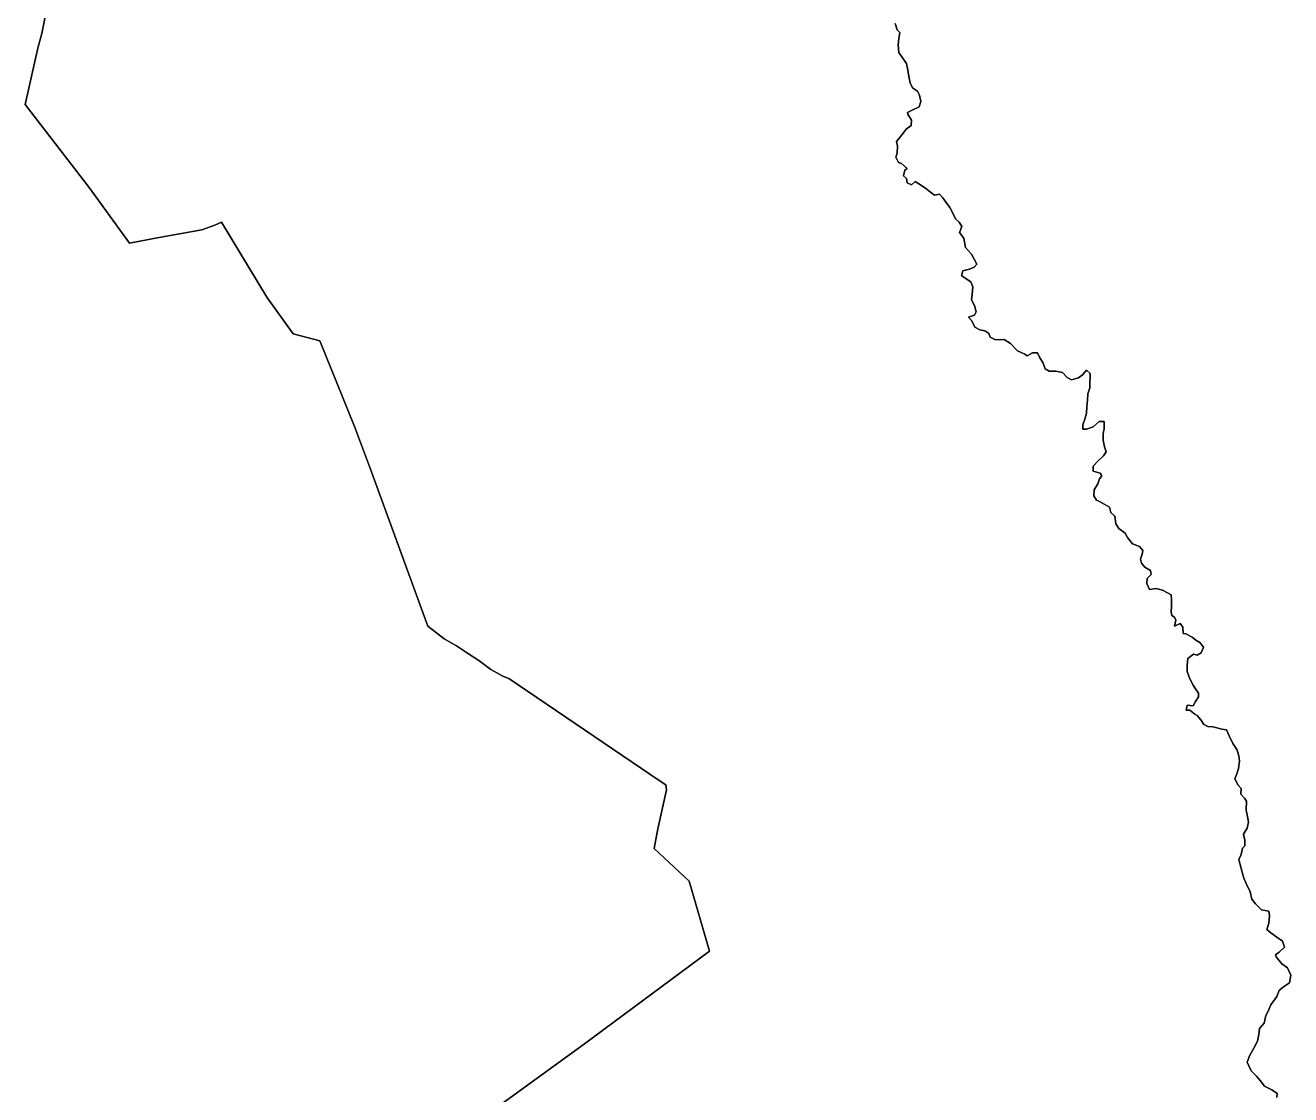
# Model space of a CAD drawing. Header units: inches. Extents: x 33.9 to 41.9, y -4.8 to 5.4.
# Drawn here: x 35.4725 to 35.6612, y 0.3951 to 0.5545 of the extents above; entities that cross this region are included whole.
import ezdxf

# ---------------------------------------------------------------- set-up
doc = ezdxf.new("R2010")
doc.units = ezdxf.units.IN
doc.header["$MEASUREMENT"] = 0
doc.layers.add('Counties', color=7, linetype='Continuous')

msp = doc.modelspace()

# ---------------------------------------------------------------- linework, layer by layer
at = {"layer": 'Counties'}
for points in [[(35.53472, 0.38727), (35.55589, 0.40262), (35.57449, 0.41647), (35.57147, 0.42687), (35.56624, 0.43177), (35.5668, 0.4347), (35.56808, 0.44052), (35.56798, 0.44124), (35.56716, 0.44181), (35.54461, 0.4571), (35.54369, 0.45746), (35.54189, 0.45844), (35.5401, 0.45978), (35.53841, 0.46086), (35.53677, 0.46199), (35.53497, 0.46302), (35.53359, 0.46405), (35.53251, 0.46493), (35.52396, 0.48831), (35.5216, 0.4947), (35.51642, 0.50747), (35.51242, 0.5085), (35.50853, 0.51396), (35.50176, 0.52513), (35.50074, 0.52467), (35.49884, 0.524), (35.49218, 0.52282), (35.48803, 0.52199), (35.48203, 0.53033), (35.4725, 0.5427), (35.47434, 0.55109), (35.47496, 0.55325), (35.47578, 0.55722)], [(35.47578, 0.55722), (35.47496, 0.55325), (35.47434, 0.55109), (35.4725, 0.5427), (35.48203, 0.53033), (35.48803, 0.52199), (35.49218, 0.52282), (35.49884, 0.524), (35.50074, 0.52467), (35.50176, 0.52513), (35.50853, 0.51396), (35.51242, 0.5085), (35.51642, 0.50747), (35.5216, 0.4947), (35.52396, 0.48831), (35.53251, 0.46493), (35.53359, 0.46405), (35.53497, 0.46302), (35.53677, 0.46199), (35.53841, 0.46086), (35.5401, 0.45978), (35.54189, 0.45844), (35.54369, 0.45746), (35.54461, 0.4571), (35.56716, 0.44181), (35.56798, 0.44124), (35.56808, 0.44052), (35.5668, 0.4347), (35.56624, 0.43177), (35.57147, 0.42687), (35.57449, 0.41647), (35.55589, 0.40262), (35.53472, 0.38727)], [(35.53472, 0.38727), (35.55589, 0.40262), (35.57449, 0.41647), (35.57147, 0.42687), (35.56624, 0.43177), (35.5668, 0.4347), (35.56808, 0.44052), (35.56798, 0.44124), (35.56716, 0.44181), (35.54461, 0.4571), (35.54369, 0.45746), (35.54189, 0.45844), (35.5401, 0.45978), (35.53841, 0.46086), (35.53677, 0.46199), (35.53497, 0.46302), (35.53359, 0.46405), (35.53251, 0.46493), (35.52396, 0.48831), (35.5216, 0.4947), (35.51642, 0.50747), (35.51242, 0.5085), (35.50853, 0.51396), (35.50176, 0.52513), (35.50074, 0.52467), (35.49884, 0.524), (35.49218, 0.52282), (35.48803, 0.52199), (35.48203, 0.53033), (35.4725, 0.5427), (35.47434, 0.55109), (35.47496, 0.55325), (35.47578, 0.55722)], [(35.47578, 0.55722), (35.47496, 0.55325), (35.47434, 0.55109), (35.4725, 0.5427), (35.48203, 0.53033), (35.48803, 0.52199), (35.49218, 0.52282), (35.49884, 0.524), (35.50074, 0.52467), (35.50176, 0.52513), (35.50853, 0.51396), (35.51242, 0.5085), (35.51642, 0.50747), (35.5216, 0.4947), (35.52396, 0.48831), (35.53251, 0.46493), (35.53359, 0.46405), (35.53497, 0.46302), (35.53677, 0.46199), (35.53841, 0.46086), (35.5401, 0.45978), (35.54189, 0.45844), (35.54369, 0.45746), (35.54461, 0.4571), (35.56716, 0.44181), (35.56798, 0.44124), (35.56808, 0.44052), (35.5668, 0.4347), (35.56624, 0.43177), (35.57147, 0.42687), (35.57449, 0.41647), (35.55589, 0.40262), (35.53472, 0.38727)], [(35.60221, 0.55475), (35.60248, 0.55381), (35.60289, 0.5534), (35.60275, 0.55252), (35.60262, 0.55158), (35.60275, 0.55043), (35.60329, 0.54962), (35.60389, 0.54881), (35.60409, 0.5478), (35.60423, 0.54685), (35.60443, 0.5459), (35.60476, 0.54516), (35.6055, 0.54469), (35.60584, 0.54408), (35.60604, 0.54313), (35.60577, 0.54232), (35.60463, 0.54178), (35.60402, 0.54151), (35.60409, 0.54124), (35.60463, 0.54036), (35.60456, 0.53956), (35.60382, 0.53902), (35.60322, 0.5382), (35.60241, 0.53719), (35.60255, 0.53652), (35.60248, 0.53544), (35.60228, 0.53483), (35.60268, 0.53402), (35.60315, 0.53388), (35.60396, 0.53314), (35.60362, 0.53287), (35.60342, 0.53206), (35.60389, 0.53165), (35.60396, 0.53098), (35.60463, 0.53071), (35.60516, 0.53118), (35.6057, 0.53084), (35.60671, 0.53023), (35.60744, 0.52962), (35.60805, 0.52915), (35.60879, 0.52929), (35.60932, 0.52875), (35.60979, 0.52807), (35.61033, 0.52733), (35.61086, 0.52638), (35.6112, 0.52564), (35.61174, 0.52516), (35.61214, 0.52449), (35.6118, 0.52361), (35.61241, 0.52273), (35.61268, 0.52138), (35.61355, 0.52037), (35.61435, 0.51888), (35.61395, 0.51841), (35.61328, 0.51814), (35.61227, 0.51787), (35.61207, 0.51719), (35.61261, 0.51679), (35.61348, 0.51625), (35.61375, 0.51551), (35.61368, 0.51442), (35.61355, 0.51355), (35.61401, 0.51274), (35.61428, 0.51179), (35.61401, 0.51125), (35.61314, 0.51098), (35.61361, 0.51044), (35.61408, 0.50949), (35.61482, 0.50909), (35.61556, 0.50895), (35.61616, 0.50855), (35.61636, 0.50801), (35.61703, 0.50767), (35.61777, 0.5076), (35.61844, 0.50767), (35.61938, 0.50706), (35.62045, 0.50598), (35.62153, 0.50544), (35.62186, 0.50523), (35.62267, 0.50564), (35.62341, 0.50564), (35.62374, 0.5049), (35.62421, 0.50422), (35.62455, 0.50327), (35.62515, 0.50294), (35.62616, 0.50294), (35.62716, 0.50273), (35.62783, 0.50199), (35.6285, 0.50165), (35.62951, 0.50192), (35.63011, 0.50239), (35.63072, 0.50307), (35.63125, 0.50259), (35.63125, 0.50205), (35.63119, 0.50131), (35.63119, 0.50043), (35.63092, 0.49956), (35.63085, 0.49861), (35.63078, 0.4976), (35.63072, 0.49665), (35.63045, 0.49577), (35.63018, 0.4949), (35.63018, 0.49429), (35.63072, 0.49429), (35.63172, 0.49462), (35.63259, 0.49543), (35.63333, 0.49543), (35.63333, 0.49435), (35.6332, 0.49361), (35.6332, 0.49266), (35.6334, 0.49165), (35.63367, 0.49091), (35.63327, 0.4903), (35.63239, 0.48949), (35.63172, 0.48875), (35.63172, 0.48801), (35.63273, 0.48773), (35.633, 0.48733), (35.63266, 0.48686), (35.63239, 0.48611), (35.63186, 0.48524), (35.63179, 0.48436), (35.63219, 0.48368), (35.63266, 0.48348), (35.63347, 0.48307), (35.63414, 0.48267), (35.63434, 0.48186), (35.63494, 0.48132), (35.63508, 0.48017), (35.63554, 0.47949), (35.63648, 0.47875), (35.63682, 0.47814), (35.63756, 0.47719), (35.63863, 0.47679), (35.6391, 0.47618), (35.63903, 0.47564), (35.63876, 0.4749), (35.6389, 0.47429), (35.63943, 0.47368), (35.64024, 0.47321), (35.64037, 0.4726), (35.63977, 0.47199), (35.6397, 0.47125), (35.6401, 0.47037), (35.64111, 0.47051), (35.64205, 0.4703), (35.64279, 0.4699), (35.64332, 0.46956), (35.64339, 0.46888), (35.64339, 0.46787), (35.64332, 0.46706), (35.64346, 0.46652), (35.64386, 0.46625), (35.64406, 0.46578), (35.64386, 0.4649), (35.64467, 0.4653), (35.64507, 0.46476), (35.64514, 0.46382), (35.64554, 0.46375), (35.64648, 0.46328), (35.64701, 0.4628), (35.64762, 0.46247), (35.64815, 0.46179), (35.64782, 0.46091), (35.64721, 0.46057), (35.64668, 0.46071), (35.64581, 0.4601), (35.64574, 0.45902), (35.64574, 0.45814), (35.64614, 0.45706), (35.64661, 0.45612), (35.64695, 0.45558), (35.64741, 0.4549), (35.64741, 0.45436), (35.64695, 0.45369), (35.64661, 0.45301), (35.64574, 0.45315), (35.6456, 0.4524), (35.64614, 0.4524), (35.64688, 0.45179), (35.64721, 0.45159), (35.64775, 0.45092), (35.64822, 0.45024), (35.64882, 0.44997), (35.64956, 0.4499), (35.65016, 0.44977), (35.6509, 0.44956), (35.65157, 0.44943), (35.65198, 0.44855), (35.65251, 0.4474), (35.65312, 0.44652), (35.65345, 0.44558), (35.65352, 0.44477), (35.65338, 0.44369), (35.65312, 0.44288), (35.65285, 0.44213), (35.65332, 0.44119), (35.65379, 0.44071), (35.65372, 0.43984), (35.65426, 0.43929), (35.65459, 0.43882), (35.65452, 0.43747), (35.65472, 0.43653), (35.65486, 0.43571), (35.65466, 0.43477), (35.65412, 0.43389), (35.65432, 0.43301), (35.65432, 0.43214), (35.65399, 0.4318), (35.65378, 0.43085), (35.65345, 0.43011), (35.65372, 0.42896), (35.65392, 0.42822), (35.65419, 0.42734), (35.65452, 0.42653), (35.65513, 0.42531), (35.65539, 0.42423), (35.65593, 0.42349), (35.6568, 0.42261), (35.65788, 0.42241), (35.65801, 0.42173), (35.65788, 0.42065), (35.65761, 0.41971), (35.65821, 0.41917), (35.65908, 0.41856), (35.65995, 0.41795), (35.66022, 0.41707), (35.65942, 0.41633), (35.65888, 0.41592), (35.65902, 0.41559), (35.65982, 0.41457), (35.66069, 0.41396), (35.66116, 0.41288), (35.66096, 0.41173), (35.66009, 0.41113), (35.65942, 0.41059), (35.65908, 0.40971), (35.65821, 0.40843), (35.65787, 0.40762), (35.65747, 0.40687), (35.6572, 0.40573), (35.65653, 0.40491), (35.6564, 0.40404), (35.6562, 0.40302), (35.65566, 0.40201), (35.65506, 0.40093), (35.65465, 0.39992), (35.65526, 0.39863), (35.65606, 0.39782), (35.6566, 0.39715), (35.65727, 0.39634), (35.65834, 0.3958), (35.65915, 0.39526), (35.65908, 0.39465)], [(35.65908, 0.39465), (35.65915, 0.39526), (35.65834, 0.3958), (35.65727, 0.39634), (35.6566, 0.39715), (35.65606, 0.39782), (35.65526, 0.39863), (35.65465, 0.39992), (35.65506, 0.40093), (35.65566, 0.40201), (35.6562, 0.40302), (35.6564, 0.40404), (35.65653, 0.40491), (35.6572, 0.40573), (35.65747, 0.40687), (35.65787, 0.40762), (35.65821, 0.40843), (35.65908, 0.40971), (35.65942, 0.41059), (35.66009, 0.41113), (35.66096, 0.41173), (35.66116, 0.41288), (35.66069, 0.41396), (35.65982, 0.41457), (35.65902, 0.41559), (35.65888, 0.41592), (35.65942, 0.41633), (35.66022, 0.41707), (35.65995, 0.41795), (35.65908, 0.41856), (35.65821, 0.41917), (35.65761, 0.41971), (35.65788, 0.42065), (35.65801, 0.42173), (35.65788, 0.42241), (35.6568, 0.42261), (35.65593, 0.42349), (35.65539, 0.42423), (35.65513, 0.42531), (35.65452, 0.42653), (35.65419, 0.42734), (35.65392, 0.42822), (35.65372, 0.42896), (35.65345, 0.43011), (35.65378, 0.43085), (35.65399, 0.4318), (35.65432, 0.43214), (35.65432, 0.43301), (35.65412, 0.43389), (35.65466, 0.43477), (35.65486, 0.43571), (35.65472, 0.43653), (35.65452, 0.43747), (35.65459, 0.43882), (35.65426, 0.43929), (35.65372, 0.43984), (35.65379, 0.44071), (35.65332, 0.44119), (35.65285, 0.44213), (35.65312, 0.44288), (35.65338, 0.44369), (35.65352, 0.44477), (35.65345, 0.44558), (35.65312, 0.44652), (35.65251, 0.4474), (35.65198, 0.44855), (35.65157, 0.44943), (35.6509, 0.44956), (35.65016, 0.44977), (35.64956, 0.4499), (35.64882, 0.44997), (35.64822, 0.45024), (35.64775, 0.45092), (35.64721, 0.45159), (35.64688, 0.45179), (35.64614, 0.4524), (35.6456, 0.4524), (35.64574, 0.45315), (35.64661, 0.45301), (35.64695, 0.45369), (35.64741, 0.45436), (35.64741, 0.4549), (35.64695, 0.45558), (35.64661, 0.45612), (35.64614, 0.45706), (35.64574, 0.45814), (35.64574, 0.45902), (35.64581, 0.4601), (35.64668, 0.46071), (35.64721, 0.46057), (35.64782, 0.46091), (35.64815, 0.46179), (35.64762, 0.46247), (35.64701, 0.4628), (35.64648, 0.46328), (35.64554, 0.46375), (35.64514, 0.46382), (35.64507, 0.46476), (35.64467, 0.4653), (35.64386, 0.4649), (35.64406, 0.46578), (35.64386, 0.46625), (35.64346, 0.46652), (35.64332, 0.46706), (35.64339, 0.46787), (35.64339, 0.46888), (35.64332, 0.46956), (35.64279, 0.4699), (35.64205, 0.4703), (35.64111, 0.47051), (35.6401, 0.47037), (35.6397, 0.47125), (35.63977, 0.47199), (35.64037, 0.4726), (35.64024, 0.47321), (35.63943, 0.47368), (35.6389, 0.47429), (35.63876, 0.4749), (35.63903, 0.47564), (35.6391, 0.47618), (35.63863, 0.47679), (35.63756, 0.47719), (35.63682, 0.47814), (35.63648, 0.47875), (35.63554, 0.47949), (35.63508, 0.48017), (35.63494, 0.48132), (35.63434, 0.48186), (35.63414, 0.48267), (35.63347, 0.48307), (35.63266, 0.48348), (35.63219, 0.48368), (35.63179, 0.48436), (35.63186, 0.48524), (35.63239, 0.48611), (35.63266, 0.48686), (35.633, 0.48733), (35.63273, 0.48773), (35.63172, 0.48801), (35.63172, 0.48875), (35.63239, 0.48949), (35.63327, 0.4903), (35.63367, 0.49091), (35.6334, 0.49165), (35.6332, 0.49266), (35.6332, 0.49361), (35.63333, 0.49435), (35.63333, 0.49543), (35.63259, 0.49543), (35.63172, 0.49462), (35.63072, 0.49429), (35.63018, 0.49429), (35.63018, 0.4949), (35.63045, 0.49577), (35.63072, 0.49665), (35.63078, 0.4976), (35.63085, 0.49861), (35.63092, 0.49956), (35.63119, 0.50043), (35.63119, 0.50131), (35.63125, 0.50205), (35.63125, 0.50259), (35.63072, 0.50307), (35.63011, 0.50239), (35.62951, 0.50192), (35.6285, 0.50165), (35.62783, 0.50199), (35.62716, 0.50273), (35.62616, 0.50294), (35.62515, 0.50294), (35.62455, 0.50327), (35.62421, 0.50422), (35.62374, 0.5049), (35.62341, 0.50564), (35.62267, 0.50564), (35.62186, 0.50523), (35.62153, 0.50544), (35.62045, 0.50598), (35.61938, 0.50706), (35.61844, 0.50767), (35.61777, 0.5076), (35.61703, 0.50767), (35.61636, 0.50801), (35.61616, 0.50855), (35.61556, 0.50895), (35.61482, 0.50909), (35.61408, 0.50949), (35.61361, 0.51044), (35.61314, 0.51098), (35.61401, 0.51125), (35.61428, 0.51179), (35.61401, 0.51274), (35.61355, 0.51355), (35.61368, 0.51442), (35.61375, 0.51551), (35.61348, 0.51625), (35.61261, 0.51679), (35.61207, 0.51719), (35.61227, 0.51787), (35.61328, 0.51814), (35.61395, 0.51841), (35.61435, 0.51888), (35.61355, 0.52037), (35.61268, 0.52138), (35.61241, 0.52273), (35.6118, 0.52361), (35.61214, 0.52449), (35.61174, 0.52516), (35.6112, 0.52564), (35.61086, 0.52638), (35.61033, 0.52733), (35.60979, 0.52807), (35.60932, 0.52875), (35.60879, 0.52929), (35.60805, 0.52915), (35.60744, 0.52962), (35.60671, 0.53023), (35.6057, 0.53084), (35.60516, 0.53118), (35.60463, 0.53071), (35.60396, 0.53098), (35.60389, 0.53165), (35.60342, 0.53206), (35.60362, 0.53287), (35.60396, 0.53314), (35.60315, 0.53388), (35.60268, 0.53402), (35.60228, 0.53483), (35.60248, 0.53544), (35.60255, 0.53652), (35.60241, 0.53719), (35.60322, 0.5382), (35.60382, 0.53902), (35.60456, 0.53956), (35.60463, 0.54036), (35.60409, 0.54124), (35.60402, 0.54151), (35.60463, 0.54178), (35.60577, 0.54232), (35.60604, 0.54313), (35.60584, 0.54408), (35.6055, 0.54469), (35.60476, 0.54516), (35.60443, 0.5459), (35.60423, 0.54685), (35.60409, 0.5478), (35.60389, 0.54881), (35.60329, 0.54962), (35.60275, 0.55043), (35.60262, 0.55158), (35.60275, 0.55252), (35.60289, 0.5534), (35.60248, 0.55381), (35.60221, 0.55475)], [(35.60221, 0.55475), (35.60248, 0.55381), (35.60289, 0.5534), (35.60275, 0.55252), (35.60262, 0.55158), (35.60275, 0.55043), (35.60329, 0.54962), (35.60389, 0.54881), (35.60409, 0.5478), (35.60423, 0.54685), (35.60443, 0.5459), (35.60476, 0.54516), (35.6055, 0.54469), (35.60584, 0.54408), (35.60604, 0.54313), (35.60577, 0.54232), (35.60463, 0.54178), (35.60402, 0.54151), (35.60409, 0.54124), (35.60463, 0.54036), (35.60456, 0.53956), (35.60382, 0.53902), (35.60322, 0.5382), (35.60241, 0.53719), (35.60255, 0.53652), (35.60248, 0.53544), (35.60228, 0.53483), (35.60268, 0.53402), (35.60315, 0.53388), (35.60396, 0.53314), (35.60362, 0.53287), (35.60342, 0.53206), (35.60389, 0.53165), (35.60396, 0.53098), (35.60463, 0.53071), (35.60516, 0.53118), (35.6057, 0.53084), (35.60671, 0.53023), (35.60744, 0.52962), (35.60805, 0.52915), (35.60879, 0.52929), (35.60932, 0.52875), (35.60979, 0.52807), (35.61033, 0.52733), (35.61086, 0.52638), (35.6112, 0.52564), (35.61174, 0.52516), (35.61214, 0.52449), (35.6118, 0.52361), (35.61241, 0.52273), (35.61268, 0.52138), (35.61355, 0.52037), (35.61435, 0.51888), (35.61395, 0.51841), (35.61328, 0.51814), (35.61227, 0.51787), (35.61207, 0.51719), (35.61261, 0.51679), (35.61348, 0.51625), (35.61375, 0.51551), (35.61368, 0.51442), (35.61355, 0.51355), (35.61401, 0.51274), (35.61428, 0.51179), (35.61401, 0.51125), (35.61314, 0.51098), (35.61361, 0.51044), (35.61408, 0.50949), (35.61482, 0.50909), (35.61556, 0.50895), (35.61616, 0.50855), (35.61636, 0.50801), (35.61703, 0.50767), (35.61777, 0.5076), (35.61844, 0.50767), (35.61938, 0.50706), (35.62045, 0.50598), (35.62153, 0.50544), (35.62186, 0.50523), (35.62267, 0.50564), (35.62341, 0.50564), (35.62374, 0.5049), (35.62421, 0.50422), (35.62455, 0.50327), (35.62515, 0.50294), (35.62616, 0.50294), (35.62716, 0.50273), (35.62783, 0.50199), (35.6285, 0.50165), (35.62951, 0.50192), (35.63011, 0.50239), (35.63072, 0.50307), (35.63125, 0.50259), (35.63125, 0.50205), (35.63119, 0.50131), (35.63119, 0.50043), (35.63092, 0.49956), (35.63085, 0.49861), (35.63078, 0.4976), (35.63072, 0.49665), (35.63045, 0.49577), (35.63018, 0.4949), (35.63018, 0.49429), (35.63072, 0.49429), (35.63172, 0.49462), (35.63259, 0.49543), (35.63333, 0.49543), (35.63333, 0.49435), (35.6332, 0.49361), (35.6332, 0.49266), (35.6334, 0.49165), (35.63367, 0.49091), (35.63327, 0.4903), (35.63239, 0.48949), (35.63172, 0.48875), (35.63172, 0.48801), (35.63273, 0.48773), (35.633, 0.48733), (35.63266, 0.48686), (35.63239, 0.48611), (35.63186, 0.48524), (35.63179, 0.48436), (35.63219, 0.48368), (35.63266, 0.48348), (35.63347, 0.48307), (35.63414, 0.48267), (35.63434, 0.48186), (35.63494, 0.48132), (35.63508, 0.48017), (35.63554, 0.47949), (35.63648, 0.47875), (35.63682, 0.47814), (35.63756, 0.47719), (35.63863, 0.47679), (35.6391, 0.47618), (35.63903, 0.47564), (35.63876, 0.4749), (35.6389, 0.47429), (35.63943, 0.47368), (35.64024, 0.47321), (35.64037, 0.4726), (35.63977, 0.47199), (35.6397, 0.47125), (35.6401, 0.47037), (35.64111, 0.47051), (35.64205, 0.4703), (35.64279, 0.4699), (35.64332, 0.46956), (35.64339, 0.46888), (35.64339, 0.46787), (35.64332, 0.46706), (35.64346, 0.46652), (35.64386, 0.46625), (35.64406, 0.46578), (35.64386, 0.4649), (35.64467, 0.4653), (35.64507, 0.46476), (35.64514, 0.46382), (35.64554, 0.46375), (35.64648, 0.46328), (35.64701, 0.4628), (35.64762, 0.46247), (35.64815, 0.46179), (35.64782, 0.46091), (35.64721, 0.46057), (35.64668, 0.46071), (35.64581, 0.4601), (35.64574, 0.45902), (35.64574, 0.45814), (35.64614, 0.45706), (35.64661, 0.45612), (35.64695, 0.45558), (35.64741, 0.4549), (35.64741, 0.45436), (35.64695, 0.45369), (35.64661, 0.45301), (35.64574, 0.45315), (35.6456, 0.4524), (35.64614, 0.4524), (35.64688, 0.45179), (35.64721, 0.45159), (35.64775, 0.45092), (35.64822, 0.45024), (35.64882, 0.44997), (35.64956, 0.4499), (35.65016, 0.44977), (35.6509, 0.44956), (35.65157, 0.44943), (35.65198, 0.44855), (35.65251, 0.4474), (35.65312, 0.44652), (35.65345, 0.44558), (35.65352, 0.44477), (35.65338, 0.44369), (35.65312, 0.44288), (35.65285, 0.44213), (35.65332, 0.44119), (35.65379, 0.44071), (35.65372, 0.43984), (35.65426, 0.43929), (35.65459, 0.43882), (35.65452, 0.43747), (35.65472, 0.43653), (35.65486, 0.43571), (35.65466, 0.43477), (35.65412, 0.43389), (35.65432, 0.43301), (35.65432, 0.43214), (35.65399, 0.4318), (35.65378, 0.43085), (35.65345, 0.43011), (35.65372, 0.42896), (35.65392, 0.42822), (35.65419, 0.42734), (35.65452, 0.42653), (35.65513, 0.42531), (35.65539, 0.42423), (35.65593, 0.42349), (35.6568, 0.42261), (35.65788, 0.42241), (35.65801, 0.42173), (35.65788, 0.42065), (35.65761, 0.41971), (35.65821, 0.41917), (35.65908, 0.41856), (35.65995, 0.41795), (35.66022, 0.41707), (35.65942, 0.41633), (35.65888, 0.41592), (35.65902, 0.41559), (35.65982, 0.41457), (35.66069, 0.41396), (35.66116, 0.41288), (35.66096, 0.41173), (35.66009, 0.41113), (35.65942, 0.41059), (35.65908, 0.40971), (35.65821, 0.40843), (35.65787, 0.40762), (35.65747, 0.40687), (35.6572, 0.40573), (35.65653, 0.40491), (35.6564, 0.40404), (35.6562, 0.40302), (35.65566, 0.40201), (35.65506, 0.40093), (35.65465, 0.39992), (35.65526, 0.39863), (35.65606, 0.39782), (35.6566, 0.39715), (35.65727, 0.39634), (35.65834, 0.3958), (35.65915, 0.39526), (35.65908, 0.39465)], [(35.65908, 0.39465), (35.65915, 0.39526), (35.65834, 0.3958), (35.65727, 0.39634), (35.6566, 0.39715), (35.65606, 0.39782), (35.65526, 0.39863), (35.65465, 0.39992), (35.65506, 0.40093), (35.65566, 0.40201), (35.6562, 0.40302), (35.6564, 0.40404), (35.65653, 0.40491), (35.6572, 0.40573), (35.65747, 0.40687), (35.65787, 0.40762), (35.65821, 0.40843), (35.65908, 0.40971), (35.65942, 0.41059), (35.66009, 0.41113), (35.66096, 0.41173), (35.66116, 0.41288), (35.66069, 0.41396), (35.65982, 0.41457), (35.65902, 0.41559), (35.65888, 0.41592), (35.65942, 0.41633), (35.66022, 0.41707), (35.65995, 0.41795), (35.65908, 0.41856), (35.65821, 0.41917), (35.65761, 0.41971), (35.65788, 0.42065), (35.65801, 0.42173), (35.65788, 0.42241), (35.6568, 0.42261), (35.65593, 0.42349), (35.65539, 0.42423), (35.65513, 0.42531), (35.65452, 0.42653), (35.65419, 0.42734), (35.65392, 0.42822), (35.65372, 0.42896), (35.65345, 0.43011), (35.65378, 0.43085), (35.65399, 0.4318), (35.65432, 0.43214), (35.65432, 0.43301), (35.65412, 0.43389), (35.65466, 0.43477), (35.65486, 0.43571), (35.65472, 0.43653), (35.65452, 0.43747), (35.65459, 0.43882), (35.65426, 0.43929), (35.65372, 0.43984), (35.65379, 0.44071), (35.65332, 0.44119), (35.65285, 0.44213), (35.65312, 0.44288), (35.65338, 0.44369), (35.65352, 0.44477), (35.65345, 0.44558), (35.65312, 0.44652), (35.65251, 0.4474), (35.65198, 0.44855), (35.65157, 0.44943), (35.6509, 0.44956), (35.65016, 0.44977), (35.64956, 0.4499), (35.64882, 0.44997), (35.64822, 0.45024), (35.64775, 0.45092), (35.64721, 0.45159), (35.64688, 0.45179), (35.64614, 0.4524), (35.6456, 0.4524), (35.64574, 0.45315), (35.64661, 0.45301), (35.64695, 0.45369), (35.64741, 0.45436), (35.64741, 0.4549), (35.64695, 0.45558), (35.64661, 0.45612), (35.64614, 0.45706), (35.64574, 0.45814), (35.64574, 0.45902), (35.64581, 0.4601), (35.64668, 0.46071), (35.64721, 0.46057), (35.64782, 0.46091), (35.64815, 0.46179), (35.64762, 0.46247), (35.64701, 0.4628), (35.64648, 0.46328), (35.64554, 0.46375), (35.64514, 0.46382), (35.64507, 0.46476), (35.64467, 0.4653), (35.64386, 0.4649), (35.64406, 0.46578), (35.64386, 0.46625), (35.64346, 0.46652), (35.64332, 0.46706), (35.64339, 0.46787), (35.64339, 0.46888), (35.64332, 0.46956), (35.64279, 0.4699), (35.64205, 0.4703), (35.64111, 0.47051), (35.6401, 0.47037), (35.6397, 0.47125), (35.63977, 0.47199), (35.64037, 0.4726), (35.64024, 0.47321), (35.63943, 0.47368), (35.6389, 0.47429), (35.63876, 0.4749), (35.63903, 0.47564), (35.6391, 0.47618), (35.63863, 0.47679), (35.63756, 0.47719), (35.63682, 0.47814), (35.63648, 0.47875), (35.63554, 0.47949), (35.63508, 0.48017), (35.63494, 0.48132), (35.63434, 0.48186), (35.63414, 0.48267), (35.63347, 0.48307), (35.63266, 0.48348), (35.63219, 0.48368), (35.63179, 0.48436), (35.63186, 0.48524), (35.63239, 0.48611), (35.63266, 0.48686), (35.633, 0.48733), (35.63273, 0.48773), (35.63172, 0.48801), (35.63172, 0.48875), (35.63239, 0.48949), (35.63327, 0.4903), (35.63367, 0.49091), (35.6334, 0.49165), (35.6332, 0.49266), (35.6332, 0.49361), (35.63333, 0.49435), (35.63333, 0.49543), (35.63259, 0.49543), (35.63172, 0.49462), (35.63072, 0.49429), (35.63018, 0.49429), (35.63018, 0.4949), (35.63045, 0.49577), (35.63072, 0.49665), (35.63078, 0.4976), (35.63085, 0.49861), (35.63092, 0.49956), (35.63119, 0.50043), (35.63119, 0.50131), (35.63125, 0.50205), (35.63125, 0.50259), (35.63072, 0.50307), (35.63011, 0.50239), (35.62951, 0.50192), (35.6285, 0.50165), (35.62783, 0.50199), (35.62716, 0.50273), (35.62616, 0.50294), (35.62515, 0.50294), (35.62455, 0.50327), (35.62421, 0.50422), (35.62374, 0.5049), (35.62341, 0.50564), (35.62267, 0.50564), (35.62186, 0.50523), (35.62153, 0.50544), (35.62045, 0.50598), (35.61938, 0.50706), (35.61844, 0.50767), (35.61777, 0.5076), (35.61703, 0.50767), (35.61636, 0.50801), (35.61616, 0.50855), (35.61556, 0.50895), (35.61482, 0.50909), (35.61408, 0.50949), (35.61361, 0.51044), (35.61314, 0.51098), (35.61401, 0.51125), (35.61428, 0.51179), (35.61401, 0.51274), (35.61355, 0.51355), (35.61368, 0.51442), (35.61375, 0.51551), (35.61348, 0.51625), (35.61261, 0.51679), (35.61207, 0.51719), (35.61227, 0.51787), (35.61328, 0.51814), (35.61395, 0.51841), (35.61435, 0.51888), (35.61355, 0.52037), (35.61268, 0.52138), (35.61241, 0.52273), (35.6118, 0.52361), (35.61214, 0.52449), (35.61174, 0.52516), (35.6112, 0.52564), (35.61086, 0.52638), (35.61033, 0.52733), (35.60979, 0.52807), (35.60932, 0.52875), (35.60879, 0.52929), (35.60805, 0.52915), (35.60744, 0.52962), (35.60671, 0.53023), (35.6057, 0.53084), (35.60516, 0.53118), (35.60463, 0.53071), (35.60396, 0.53098), (35.60389, 0.53165), (35.60342, 0.53206), (35.60362, 0.53287), (35.60396, 0.53314), (35.60315, 0.53388), (35.60268, 0.53402), (35.60228, 0.53483), (35.60248, 0.53544), (35.60255, 0.53652), (35.60241, 0.53719), (35.60322, 0.5382), (35.60382, 0.53902), (35.60456, 0.53956), (35.60463, 0.54036), (35.60409, 0.54124), (35.60402, 0.54151), (35.60463, 0.54178), (35.60577, 0.54232), (35.60604, 0.54313), (35.60584, 0.54408), (35.6055, 0.54469), (35.60476, 0.54516), (35.60443, 0.5459), (35.60423, 0.54685), (35.60409, 0.5478), (35.60389, 0.54881), (35.60329, 0.54962), (35.60275, 0.55043), (35.60262, 0.55158), (35.60275, 0.55252), (35.60289, 0.5534), (35.60248, 0.55381), (35.60221, 0.55475)]]:
    msp.add_lwpolyline(points, dxfattribs=at)

doc.saveas('drawing.dxf')
